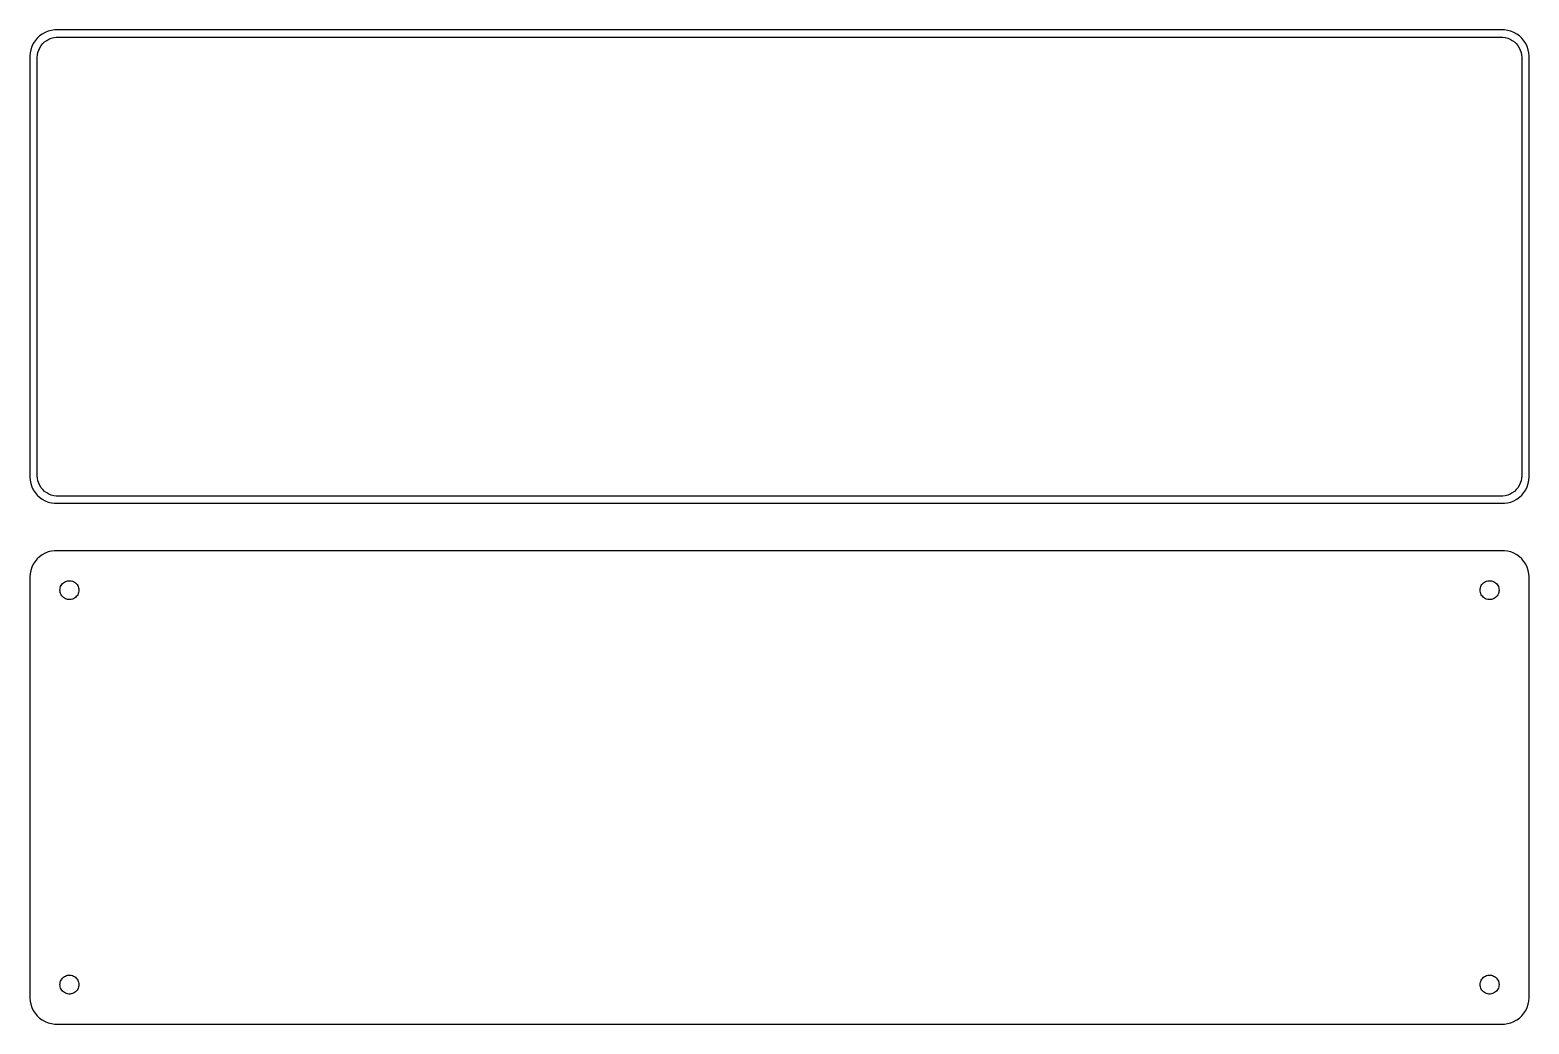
# Model space of a CAD drawing. Header units: metres. Extents: x -142 to 142, y 54 to 243.
import ezdxf

# ---------------------------------------------------------------- set-up
doc = ezdxf.new("R2010")
doc.units = ezdxf.units.M

msp = doc.modelspace()

# ---------------------------------------------------------------- linework, layer by layer
for p, q in [((-139.629, 242.524), (-140.179, 242.222)), ((-139.045, 242.755), (-139.629, 242.524)), ((-138.437, 242.911), (-139.045, 242.755)), ((-137.814, 242.99), (-138.437, 242.911)), ((137.814, 242.99), (-137.814, 242.99)), ((138.437, 242.911), (137.814, 242.99)), ((139.045, 242.755), (138.437, 242.911)), ((139.629, 242.524), (139.045, 242.755)), ((140.179, 242.222), (139.629, 242.524)), ((-142.149, 239.841), (-142.343, 239.243)), ((-141.882, 240.409), (-142.149, 239.841)), ((-141.545, 240.939), (-141.882, 240.409)), ((-141.145, 241.423), (-141.545, 240.939)), ((-140.687, 241.853), (-141.145, 241.423)), ((-140.848, 239.174), (-140.641, 239.614)), ((-140.179, 242.222), (-140.687, 241.853)), ((-140.641, 239.614), (-140.38, 240.024)), ((-140.38, 240.024), (-140.071, 240.399)), ((-140.071, 240.399), (-139.716, 240.731)), ((-139.716, 240.731), (-139.323, 241.017)), ((-139.323, 241.017), (-138.898, 241.251)), ((-138.898, 241.251), (-138.446, 241.43)), ((-138.446, 241.43), (-137.975, 241.551)), ((-137.975, 241.551), (-137.493, 241.612)), ((-137.493, 241.612), (137.493, 241.612)), ((137.493, 241.612), (137.975, 241.551)), ((137.975, 241.551), (138.446, 241.43)), ((138.446, 241.43), (138.898, 241.251)), ((138.898, 241.251), (139.323, 241.017)), ((139.323, 241.017), (139.716, 240.731)), ((139.716, 240.731), (140.071, 240.399)), ((140.071, 240.399), (140.38, 240.024)), ((140.687, 241.853), (140.179, 242.222)), ((140.38, 240.024), (140.641, 239.614)), ((140.641, 239.614), (140.848, 239.174)), ((141.145, 241.423), (140.687, 241.853)), ((141.545, 240.939), (141.145, 241.423)), ((141.882, 240.409), (141.545, 240.939)), ((142.149, 239.841), (141.882, 240.409)), ((142.343, 239.243), (142.149, 239.841)), ((-142.461, 238.627), (-142.5, 238)), ((-142.5, 238), (-142.5, 158)), ((-142.343, 239.243), (-142.461, 238.627)), ((-141.119, 237.75), (-141.089, 238.235)), ((-141.119, 158.25), (-141.119, 237.75)), ((-141.089, 238.235), (-140.998, 238.712)), ((-140.998, 238.712), (-140.848, 239.174)), ((140.848, 239.174), (140.998, 238.712)), ((140.998, 238.712), (141.089, 238.235)), ((141.089, 238.235), (141.119, 237.75)), ((141.119, 237.75), (141.119, 158.25)), ((142.461, 238.627), (142.343, 239.243)), ((142.5, 238), (142.461, 238.627)), ((142.5, 158), (142.5, 238)), ((-142.5, 158), (-142.461, 157.373)), ((-142.461, 157.373), (-142.343, 156.757)), ((-142.343, 156.757), (-142.149, 156.159)), ((-141.089, 157.765), (-141.119, 158.25)), ((-140.998, 157.288), (-141.089, 157.765)), ((-140.848, 156.826), (-140.998, 157.288)), ((-140.641, 156.386), (-140.848, 156.826)), ((140.848, 156.826), (140.641, 156.386)), ((140.998, 157.288), (140.848, 156.826)), ((141.089, 157.765), (140.998, 157.288)), ((141.119, 158.25), (141.089, 157.765)), ((142.149, 156.159), (142.343, 156.757)), ((142.343, 156.757), (142.461, 157.373)), ((142.461, 157.373), (142.5, 158)), ((-142.149, 156.159), (-141.882, 155.591)), ((-141.882, 155.591), (-141.545, 155.061)), ((-141.545, 155.061), (-141.145, 154.577)), ((-141.145, 154.577), (-140.687, 154.147)), ((-140.687, 154.147), (-140.179, 153.778)), ((-140.38, 155.976), (-140.641, 156.386)), ((-140.071, 155.601), (-140.38, 155.976)), ((-139.716, 155.269), (-140.071, 155.601)), ((-139.323, 154.983), (-139.716, 155.269)), ((-138.898, 154.749), (-139.323, 154.983)), ((-138.446, 154.57), (-138.898, 154.749)), ((-137.975, 154.449), (-138.446, 154.57)), ((-137.493, 154.388), (-137.975, 154.449)), ((137.493, 154.388), (-137.493, 154.388)), ((137.975, 154.449), (137.493, 154.388)), ((138.446, 154.57), (137.975, 154.449)), ((138.898, 154.749), (138.446, 154.57)), ((139.323, 154.983), (138.898, 154.749)), ((139.716, 155.269), (139.323, 154.983)), ((140.071, 155.601), (139.716, 155.269)), ((140.38, 155.976), (140.071, 155.601)), ((140.179, 153.778), (140.687, 154.147)), ((140.641, 156.386), (140.38, 155.976)), ((140.687, 154.147), (141.145, 154.577)), ((141.145, 154.577), (141.545, 155.061)), ((141.545, 155.061), (141.882, 155.591)), ((141.882, 155.591), (142.149, 156.159)), ((-140.179, 153.778), (-139.629, 153.476)), ((-139.629, 153.476), (-139.045, 153.245)), ((-139.045, 153.245), (-138.437, 153.089)), ((-138.437, 153.089), (-137.814, 153.01)), ((-137.814, 153.01), (137.814, 153.01)), ((137.814, 153.01), (138.437, 153.089)), ((138.437, 153.089), (139.045, 153.245)), ((139.045, 153.245), (139.629, 153.476)), ((139.629, 153.476), (140.179, 153.778)), ((-140.687, 142.853), (-141.145, 142.423)), ((-140.179, 143.222), (-140.687, 142.853)), ((-139.629, 143.524), (-140.179, 143.222)), ((-139.045, 143.755), (-139.629, 143.524)), ((-138.437, 143.911), (-139.045, 143.755)), ((-137.814, 143.99), (-138.437, 143.911)), ((137.814, 143.99), (-137.814, 143.99)), ((138.437, 143.911), (137.814, 143.99)), ((139.045, 143.755), (138.437, 143.911)), ((139.629, 143.524), (139.045, 143.755)), ((140.179, 143.222), (139.629, 143.524)), ((140.687, 142.853), (140.179, 143.222)), ((141.145, 142.423), (140.687, 142.853)), ((-142.343, 140.243), (-142.461, 139.627)), ((-142.149, 140.841), (-142.343, 140.243)), ((-141.882, 141.409), (-142.149, 140.841)), ((-141.545, 141.939), (-141.882, 141.409)), ((-141.145, 142.423), (-141.545, 141.939)), ((141.545, 141.939), (141.145, 142.423)), ((141.882, 141.409), (141.545, 141.939)), ((142.149, 140.841), (141.882, 141.409)), ((142.343, 140.243), (142.149, 140.841)), ((142.461, 139.627), (142.343, 140.243)), ((-142.461, 139.627), (-142.5, 139)), ((-142.5, 139), (-142.5, 59)), ((-136.786, 136.726), (-136.743, 136.948)), ((-136.743, 136.948), (-136.674, 137.163)), ((-136.674, 137.163), (-136.577, 137.367)), ((-136.577, 137.367), (-136.456, 137.558)), ((-136.456, 137.558), (-136.312, 137.732)), ((-136.312, 137.732), (-136.147, 137.887)), ((-136.147, 137.887), (-135.964, 138.02)), ((-135.964, 138.02), (-135.766, 138.129)), ((-135.766, 138.129), (-135.556, 138.212)), ((-135.556, 138.212), (-135.337, 138.268)), ((-135.337, 138.268), (-135.113, 138.296)), ((-135.113, 138.296), (-134.887, 138.296)), ((-134.887, 138.296), (-134.663, 138.268)), ((-134.663, 138.268), (-134.444, 138.212)), ((-134.444, 138.212), (-134.234, 138.129)), ((-134.234, 138.129), (-134.036, 138.02)), ((-134.036, 138.02), (-133.853, 137.887)), ((-133.853, 137.887), (-133.688, 137.732)), ((-133.688, 137.732), (-133.544, 137.558)), ((-133.544, 137.558), (-133.423, 137.367)), ((-133.423, 137.367), (-133.326, 137.163)), ((-133.326, 137.163), (-133.257, 136.948)), ((-133.257, 136.948), (-133.214, 136.726)), ((133.214, 136.726), (133.257, 136.948)), ((133.257, 136.948), (133.326, 137.163)), ((133.326, 137.163), (133.423, 137.367)), ((133.423, 137.367), (133.544, 137.558)), ((133.544, 137.558), (133.688, 137.732)), ((133.688, 137.732), (133.853, 137.887)), ((133.853, 137.887), (134.036, 138.02)), ((134.036, 138.02), (134.234, 138.129)), ((134.234, 138.129), (134.444, 138.212)), ((134.444, 138.212), (134.663, 138.268)), ((134.663, 138.268), (134.887, 138.296)), ((134.887, 138.296), (135.113, 138.296)), ((135.113, 138.296), (135.337, 138.268)), ((135.337, 138.268), (135.556, 138.212)), ((135.556, 138.212), (135.766, 138.129)), ((135.766, 138.129), (135.964, 138.02)), ((135.964, 138.02), (136.147, 137.887)), ((136.147, 137.887), (136.312, 137.732)), ((136.312, 137.732), (136.456, 137.558)), ((136.456, 137.558), (136.577, 137.367)), ((136.577, 137.367), (136.674, 137.163)), ((136.674, 137.163), (136.743, 136.948)), ((136.743, 136.948), (136.786, 136.726)), ((142.5, 139), (142.461, 139.627)), ((142.5, 59), (142.5, 139)), ((-136.8, 136.5), (-136.786, 136.726)), ((-136.786, 136.274), (-136.8, 136.5)), ((-136.743, 136.052), (-136.786, 136.274)), ((-136.674, 135.837), (-136.743, 136.052)), ((-136.577, 135.633), (-136.674, 135.837)), ((-136.456, 135.442), (-136.577, 135.633)), ((-136.312, 135.268), (-136.456, 135.442)), ((-136.147, 135.113), (-136.312, 135.268)), ((-135.964, 134.98), (-136.147, 135.113)), ((-135.766, 134.871), (-135.964, 134.98)), ((-135.556, 134.788), (-135.766, 134.871)), ((-135.337, 134.732), (-135.556, 134.788)), ((-135.113, 134.704), (-135.337, 134.732)), ((-134.887, 134.704), (-135.113, 134.704)), ((-134.663, 134.732), (-134.887, 134.704)), ((-134.444, 134.788), (-134.663, 134.732)), ((-134.234, 134.871), (-134.444, 134.788)), ((-134.036, 134.98), (-134.234, 134.871)), ((-133.853, 135.113), (-134.036, 134.98)), ((-133.688, 135.268), (-133.853, 135.113)), ((-133.544, 135.442), (-133.688, 135.268)), ((-133.423, 135.633), (-133.544, 135.442)), ((-133.326, 135.837), (-133.423, 135.633)), ((-133.257, 136.052), (-133.326, 135.837)), ((-133.214, 136.274), (-133.257, 136.052)), ((-133.214, 136.726), (-133.2, 136.5)), ((-133.2, 136.5), (-133.214, 136.274)), ((133.2, 136.5), (133.214, 136.726)), ((133.214, 136.274), (133.2, 136.5)), ((133.257, 136.052), (133.214, 136.274)), ((133.326, 135.837), (133.257, 136.052)), ((133.423, 135.633), (133.326, 135.837)), ((133.544, 135.442), (133.423, 135.633)), ((133.688, 135.268), (133.544, 135.442)), ((133.853, 135.113), (133.688, 135.268)), ((134.036, 134.98), (133.853, 135.113)), ((134.234, 134.871), (134.036, 134.98)), ((134.444, 134.788), (134.234, 134.871)), ((134.663, 134.732), (134.444, 134.788)), ((134.887, 134.704), (134.663, 134.732)), ((135.113, 134.704), (134.887, 134.704)), ((135.337, 134.732), (135.113, 134.704)), ((135.556, 134.788), (135.337, 134.732)), ((135.766, 134.871), (135.556, 134.788)), ((135.964, 134.98), (135.766, 134.871)), ((136.147, 135.113), (135.964, 134.98)), ((136.312, 135.268), (136.147, 135.113)), ((136.456, 135.442), (136.312, 135.268)), ((136.577, 135.633), (136.456, 135.442)), ((136.674, 135.837), (136.577, 135.633)), ((136.743, 136.052), (136.674, 135.837)), ((136.786, 136.274), (136.743, 136.052)), ((136.786, 136.726), (136.8, 136.5)), ((136.8, 136.5), (136.786, 136.274)), ((-136.456, 62.558), (-136.312, 62.7322)), ((-136.312, 62.7322), (-136.147, 62.8869)), ((-136.147, 62.8869), (-135.964, 63.0198)), ((-135.964, 63.0198), (-135.766, 63.1287)), ((-135.766, 63.1287), (-135.556, 63.2119)), ((-135.556, 63.2119), (-135.337, 63.2681)), ((-135.337, 63.2681), (-135.113, 63.2964)), ((-135.113, 63.2964), (-134.887, 63.2964)), ((-134.887, 63.2964), (-134.663, 63.2681)), ((-134.663, 63.2681), (-134.444, 63.2119)), ((-134.444, 63.2119), (-134.234, 63.1287)), ((-134.234, 63.1287), (-134.036, 63.0198)), ((-134.036, 63.0198), (-133.853, 62.8869)), ((-133.853, 62.8869), (-133.688, 62.7322)), ((-133.688, 62.7322), (-133.544, 62.558)), ((133.544, 62.558), (133.688, 62.7322)), ((133.688, 62.7322), (133.853, 62.8869)), ((133.853, 62.8869), (134.036, 63.0198)), ((134.036, 63.0198), (134.234, 63.1287)), ((134.234, 63.1287), (134.444, 63.2119)), ((134.444, 63.2119), (134.663, 63.2681)), ((134.663, 63.2681), (134.887, 63.2964)), ((134.887, 63.2964), (135.113, 63.2964)), ((135.113, 63.2964), (135.337, 63.2681)), ((135.337, 63.2681), (135.556, 63.2119)), ((135.556, 63.2119), (135.766, 63.1287)), ((135.766, 63.1287), (135.964, 63.0198)), ((135.964, 63.0198), (136.147, 62.8869)), ((136.147, 62.8869), (136.312, 62.7322)), ((136.312, 62.7322), (136.456, 62.558)), ((-136.8, 61.5), (-136.786, 61.7256)), ((-136.786, 61.2744), (-136.8, 61.5)), ((-136.786, 61.7256), (-136.743, 61.9476)), ((-136.743, 61.0524), (-136.786, 61.2744)), ((-136.743, 61.9476), (-136.674, 62.1626)), ((-136.674, 60.8374), (-136.743, 61.0524)), ((-136.674, 62.1626), (-136.577, 62.3672)), ((-136.577, 60.6328), (-136.674, 60.8374)), ((-136.577, 62.3672), (-136.456, 62.558)), ((-136.456, 60.442), (-136.577, 60.6328)), ((-136.312, 60.2678), (-136.456, 60.442)), ((-136.147, 60.1131), (-136.312, 60.2678)), ((-135.964, 59.9802), (-136.147, 60.1131)), ((-135.766, 59.8713), (-135.964, 59.9802)), ((-135.556, 59.7881), (-135.766, 59.8713)), ((-134.234, 59.8713), (-134.444, 59.7881)), ((-134.036, 59.9802), (-134.234, 59.8713)), ((-133.853, 60.1131), (-134.036, 59.9802)), ((-133.688, 60.2678), (-133.853, 60.1131)), ((-133.544, 60.442), (-133.688, 60.2678)), ((-133.544, 62.558), (-133.423, 62.3672)), ((-133.423, 60.6328), (-133.544, 60.442)), ((-133.423, 62.3672), (-133.326, 62.1626)), ((-133.326, 60.8374), (-133.423, 60.6328)), ((-133.326, 62.1626), (-133.257, 61.9476)), ((-133.257, 61.0524), (-133.326, 60.8374)), ((-133.257, 61.9476), (-133.214, 61.7256)), ((-133.214, 61.2744), (-133.257, 61.0524)), ((-133.214, 61.7256), (-133.2, 61.5)), ((-133.2, 61.5), (-133.214, 61.2744)), ((133.2, 61.5), (133.214, 61.7256)), ((133.214, 61.2744), (133.2, 61.5)), ((133.214, 61.7256), (133.257, 61.9476)), ((133.257, 61.0524), (133.214, 61.2744)), ((133.257, 61.9476), (133.326, 62.1626)), ((133.326, 60.8374), (133.257, 61.0524)), ((133.326, 62.1626), (133.423, 62.3672)), ((133.423, 60.6328), (133.326, 60.8374)), ((133.423, 62.3672), (133.544, 62.558)), ((133.544, 60.442), (133.423, 60.6328)), ((133.688, 60.2678), (133.544, 60.442)), ((133.853, 60.1131), (133.688, 60.2678)), ((134.036, 59.9802), (133.853, 60.1131)), ((134.234, 59.8713), (134.036, 59.9802)), ((134.444, 59.7881), (134.234, 59.8713)), ((135.766, 59.8713), (135.556, 59.7881)), ((135.964, 59.9802), (135.766, 59.8713)), ((136.147, 60.1131), (135.964, 59.9802)), ((136.312, 60.2678), (136.147, 60.1131)), ((136.456, 60.442), (136.312, 60.2678)), ((136.456, 62.558), (136.577, 62.3672)), ((136.577, 60.6328), (136.456, 60.442)), ((136.577, 62.3672), (136.674, 62.1626)), ((136.674, 60.8374), (136.577, 60.6328)), ((136.674, 62.1626), (136.743, 61.9476)), ((136.743, 61.0524), (136.674, 60.8374)), ((136.743, 61.9476), (136.786, 61.7256)), ((136.786, 61.2744), (136.743, 61.0524)), ((136.786, 61.7256), (136.8, 61.5)), ((136.8, 61.5), (136.786, 61.2744)), ((-142.5, 59), (-142.461, 58.3733)), ((-142.461, 58.3733), (-142.343, 57.7566)), ((-142.343, 57.7566), (-142.149, 57.1594)), ((-142.149, 57.1594), (-141.882, 56.5912)), ((-135.337, 59.7319), (-135.556, 59.7881)), ((-135.113, 59.7036), (-135.337, 59.7319)), ((-134.887, 59.7036), (-135.113, 59.7036)), ((-134.663, 59.7319), (-134.887, 59.7036)), ((-134.444, 59.7881), (-134.663, 59.7319)), ((134.663, 59.7319), (134.444, 59.7881)), ((134.887, 59.7036), (134.663, 59.7319)), ((135.113, 59.7036), (134.887, 59.7036)), ((135.337, 59.7319), (135.113, 59.7036)), ((135.556, 59.7881), (135.337, 59.7319)), ((141.882, 56.5912), (142.149, 57.1594)), ((142.149, 57.1594), (142.343, 57.7566)), ((142.343, 57.7566), (142.461, 58.3733)), ((142.461, 58.3733), (142.5, 59)), ((-141.882, 56.5912), (-141.545, 56.0611)), ((-141.545, 56.0611), (-141.145, 55.5773)), ((-141.145, 55.5773), (-140.687, 55.1474)), ((-140.687, 55.1474), (-140.179, 54.7784)), ((-140.179, 54.7784), (-139.629, 54.4759)), ((-139.629, 54.4759), (-139.045, 54.2447)), ((-139.045, 54.2447), (-138.437, 54.0886)), ((138.437, 54.0886), (139.045, 54.2447)), ((139.045, 54.2447), (139.629, 54.4759)), ((139.629, 54.4759), (140.179, 54.7784)), ((140.179, 54.7784), (140.687, 55.1474)), ((140.687, 55.1474), (141.145, 55.5773)), ((141.145, 55.5773), (141.545, 56.0611)), ((141.545, 56.0611), (141.882, 56.5912)), ((-138.437, 54.0886), (-137.814, 54.0099)), ((-137.814, 54.0099), (137.814, 54.0099)), ((137.814, 54.0099), (138.437, 54.0886))]:
    msp.add_line(p, q)

doc.saveas('drawing.dxf')
